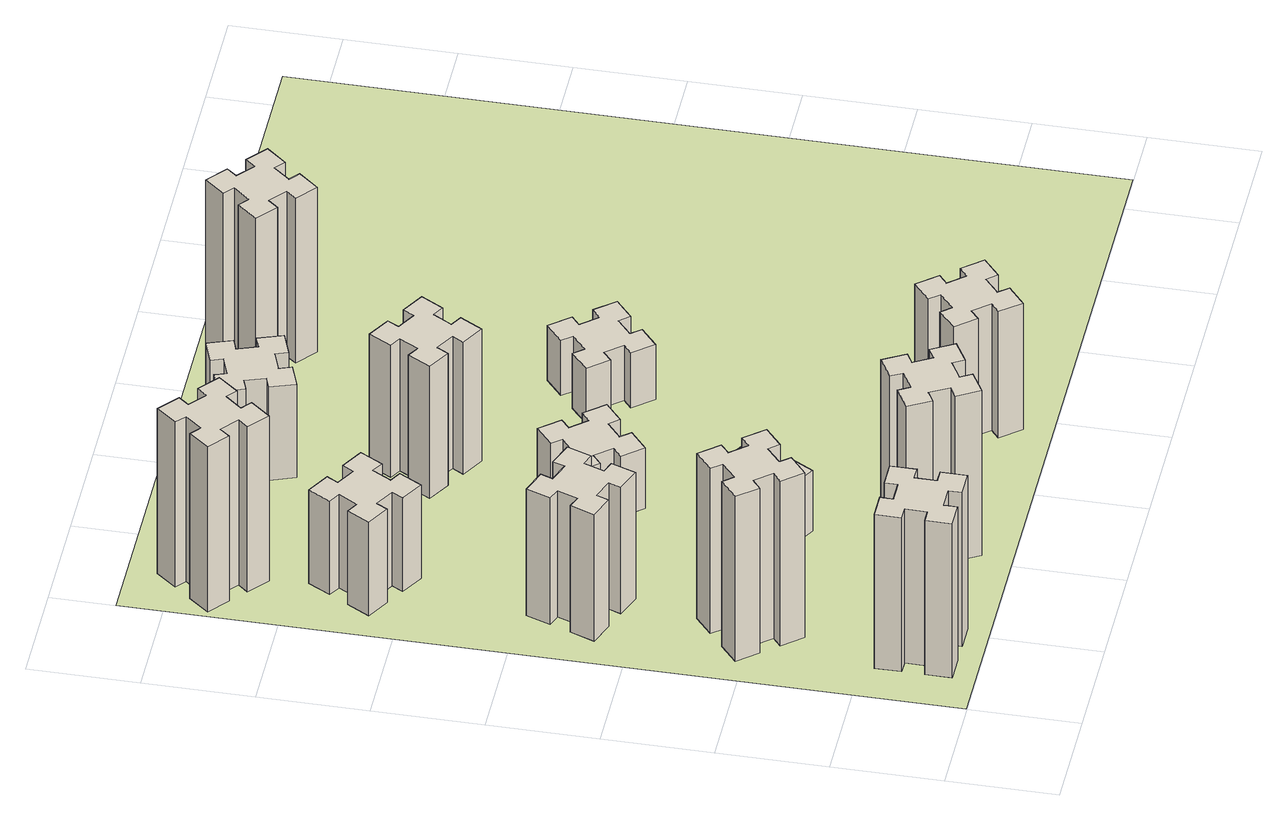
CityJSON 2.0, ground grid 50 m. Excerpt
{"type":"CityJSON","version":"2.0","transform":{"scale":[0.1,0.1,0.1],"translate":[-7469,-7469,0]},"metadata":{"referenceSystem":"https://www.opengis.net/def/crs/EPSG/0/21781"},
"CityObjects":{
"building1":{"type":"Building","attributes":{"class":"1000","function":"1000","usage":"1000","yearOfConstruction":2016,"roofType":"1000","measuredHeight":84,"storeysAboveGround":30,"storeysBelowGround":0},"geometry":[{"type":"Solid","lod":"1","boundaries":[[[[0,1,2,3,4,5,6,7,8,9,10,11,12,13,14,15,16,17,18,19]],[[17,16,20,21]],[[16,15,22,20]],[[15,14,23,22]],[[14,13,24,23]],[[13,12,25,24]],[[12,11,26,25]],[[11,10,27,26]],[[10,9,28,27]],[[9,8,29,28]],[[8,7,30,29]],[[7,6,31,30]],[[6,5,32,31]],[[5,4,33,32]],[[4,3,34,33]],[[3,2,35,34]],[[2,1,36,35]],[[1,0,37,36]],[[0,19,38,37]],[[19,18,39,38]],[[18,17,21,39]],[[24,25,26,27,28,29,30,31,32,33,34,35,36,37,38,39,21,20,22,23]]]]}]},
"building2":{"type":"Building","attributes":{"class":"1000","function":"1000","usage":"1000","yearOfConstruction":2016,"roofType":"1000","measuredHeight":90,"storeysAboveGround":30,"storeysBelowGround":0},"geometry":[{"type":"Solid","lod":"1","boundaries":[[[[40,41,42,43,44,45,46,47,48,49,50,51,52,53,54,55,56,57,58,59]],[[57,56,60,61]],[[56,55,62,60]],[[55,54,63,62]],[[54,53,64,63]],[[53,52,65,64]],[[52,51,66,65]],[[51,50,67,66]],[[50,49,68,67]],[[49,48,69,68]],[[48,47,70,69]],[[47,46,71,70]],[[46,45,72,71]],[[45,44,73,72]],[[44,43,74,73]],[[43,42,75,74]],[[42,41,76,75]],[[41,40,77,76]],[[40,59,78,77]],[[59,58,79,78]],[[58,57,61,79]],[[64,65,66,67,68,69,70,71,72,73,74,75,76,77,78,79,61,60,62,63]]]]}]},
"building3":{"type":"Building","attributes":{"class":"1000","function":"1000","usage":"1000","yearOfConstruction":2016,"roofType":"1000","measuredHeight":69,"storeysAboveGround":30,"storeysBelowGround":0},"geometry":[{"type":"Solid","lod":"1","boundaries":[[[[80,81,82,83,84,85,86,87,88,89,90,91,92,93,94,95,96,97,98,99]],[[97,96,100,101]],[[96,95,102,100]],[[95,94,103,102]],[[94,93,104,103]],[[93,92,105,104]],[[92,91,106,105]],[[91,90,107,106]],[[90,89,108,107]],[[89,88,109,108]],[[88,87,110,109]],[[87,86,111,110]],[[86,85,112,111]],[[85,84,113,112]],[[84,83,114,113]],[[83,82,115,114]],[[82,81,116,115]],[[81,80,117,116]],[[80,99,118,117]],[[99,98,119,118]],[[98,97,101,119]],[[104,105,106,107,108,109,110,111,112,113,114,115,116,117,118,119,101,100,102,103]]]]}]},
"building4":{"type":"Building","attributes":{"class":"1000","function":"1000","usage":"1000","yearOfConstruction":2016,"roofType":"1000","measuredHeight":51,"storeysAboveGround":30,"storeysBelowGround":0},"geometry":[{"type":"Solid","lod":"1","boundaries":[[[[120,121,122,123,124,125,126,127,128,129,130,131,132,133,134,135,136,137,138,139]],[[137,136,140,141]],[[136,135,142,140]],[[135,134,143,142]],[[134,133,144,143]],[[133,132,145,144]],[[132,131,146,145]],[[131,130,147,146]],[[130,129,148,147]],[[129,128,149,148]],[[128,127,150,149]],[[127,126,151,150]],[[126,125,152,151]],[[125,124,153,152]],[[124,123,154,153]],[[123,122,155,154]],[[122,121,156,155]],[[121,120,157,156]],[[120,139,158,157]],[[139,138,159,158]],[[138,137,141,159]],[[144,145,146,147,148,149,150,151,152,153,154,155,156,157,158,159,141,140,142,143]]]]}]},
"building5":{"type":"Building","attributes":{"class":"1000","function":"1000","usage":"1000","yearOfConstruction":2016,"roofType":"1000","measuredHeight":90,"storeysAboveGround":30,"storeysBelowGround":0},"geometry":[{"type":"Solid","lod":"1","boundaries":[[[[160,161,162,163,164,165,166,167,168,169,170,171,172,173,174,175,176,177,178,179]],[[177,176,180,181]],[[176,175,182,180]],[[175,174,183,182]],[[174,173,184,183]],[[173,172,185,184]],[[172,171,186,185]],[[171,170,187,186]],[[170,169,188,187]],[[169,168,189,188]],[[168,167,190,189]],[[167,166,191,190]],[[166,165,192,191]],[[165,164,193,192]],[[164,163,194,193]],[[163,162,195,194]],[[162,161,196,195]],[[161,160,197,196]],[[160,179,198,197]],[[179,178,199,198]],[[178,177,181,199]],[[184,185,186,187,188,189,190,191,192,193,194,195,196,197,198,199,181,180,182,183]]]]}]},
"building6":{"type":"Building","attributes":{"class":"1000","function":"1000","usage":"1000","yearOfConstruction":2016,"roofType":"1000","measuredHeight":90,"storeysAboveGround":30,"storeysBelowGround":0},"geometry":[{"type":"Solid","lod":"1","boundaries":[[[[200,201,202,203,204,205,206,207,208,209,210,211,212,213,214,215,216,217,218,219]],[[217,216,220,221]],[[216,215,222,220]],[[215,214,223,222]],[[214,213,224,223]],[[213,212,225,224]],[[212,211,226,225]],[[211,210,227,226]],[[210,209,228,227]],[[209,208,229,228]],[[208,207,230,229]],[[207,206,231,230]],[[206,205,232,231]],[[205,204,233,232]],[[204,203,234,233]],[[203,202,235,234]],[[202,201,236,235]],[[201,200,237,236]],[[200,219,238,237]],[[219,218,239,238]],[[218,217,221,239]],[[224,225,226,227,228,229,230,231,232,233,234,235,236,237,238,239,221,220,222,223]]]]}]},
"building7":{"type":"Building","attributes":{"class":"1000","function":"1000","usage":"1000","yearOfConstruction":2016,"roofType":"1000","measuredHeight":33,"storeysAboveGround":30,"storeysBelowGround":0},"geometry":[{"type":"Solid","lod":"1","boundaries":[[[[240,241,242,243,244,245,246,247,248,249,250,251,252,253,254,255,256,257,258,259]],[[257,256,260,261]],[[256,255,262,260]],[[255,254,263,262]],[[254,253,264,263]],[[253,252,265,264]],[[252,251,266,265]],[[251,250,267,266]],[[250,249,268,267]],[[249,248,269,268]],[[248,247,270,269]],[[247,246,271,270]],[[246,245,272,271]],[[245,244,273,272]],[[244,243,274,273]],[[243,242,275,274]],[[242,241,276,275]],[[241,240,277,276]],[[240,259,278,277]],[[259,258,279,278]],[[258,257,261,279]],[[264,265,266,267,268,269,270,271,272,273,274,275,276,277,278,279,261,260,262,263]]]]}]},
"building8":{"type":"Building","attributes":{"class":"1000","function":"1000","usage":"1000","yearOfConstruction":2016,"roofType":"1000","measuredHeight":33,"storeysAboveGround":30,"storeysBelowGround":0},"geometry":[{"type":"Solid","lod":"1","boundaries":[[[[280,281,282,283,284,285,286,287,288,289,290,291,292,293,294,295,296,297,298,299]],[[297,296,300,301]],[[296,295,302,300]],[[295,294,303,302]],[[294,293,304,303]],[[293,292,305,304]],[[292,291,306,305]],[[291,290,307,306]],[[290,289,308,307]],[[289,288,309,308]],[[288,287,310,309]],[[287,286,311,310]],[[286,285,312,311]],[[285,284,313,312]],[[284,283,314,313]],[[283,282,315,314]],[[282,281,316,315]],[[281,280,317,316]],[[280,299,318,317]],[[299,298,319,318]],[[298,297,301,319]],[[304,305,306,307,308,309,310,311,312,313,314,315,316,317,318,319,301,300,302,303]]]]}]},
"building9":{"type":"Building","attributes":{"class":"1000","function":"1000","usage":"1000","yearOfConstruction":2016,"roofType":"1000","measuredHeight":72,"storeysAboveGround":30,"storeysBelowGround":0},"geometry":[{"type":"Solid","lod":"1","boundaries":[[[[320,321,322,323,324,325,326,327,328,329,330,331,332,333,334,335,336,337,338,339]],[[337,336,340,341]],[[336,335,342,340]],[[335,334,343,342]],[[334,333,344,343]],[[333,332,345,344]],[[332,331,346,345]],[[331,330,347,346]],[[330,329,348,347]],[[329,328,349,348]],[[328,327,350,349]],[[327,326,351,350]],[[326,325,352,351]],[[325,324,353,352]],[[324,323,354,353]],[[323,322,355,354]],[[322,321,356,355]],[[321,320,357,356]],[[320,339,358,357]],[[339,338,359,358]],[[338,337,341,359]],[[344,345,346,347,348,349,350,351,352,353,354,355,356,357,358,359,341,340,342,343]]]]}]},
"building10":{"type":"Building","attributes":{"class":"1000","function":"1000","usage":"1000","yearOfConstruction":2016,"roofType":"1000","measuredHeight":69,"storeysAboveGround":30,"storeysBelowGround":0},"geometry":[{"type":"Solid","lod":"1","boundaries":[[[[360,361,362,363,364,365,366,367,368,369,370,371,372,373,374,375,376,377,378,379]],[[377,376,380,381]],[[376,375,382,380]],[[375,374,383,382]],[[374,373,384,383]],[[373,372,385,384]],[[372,371,386,385]],[[371,370,387,386]],[[370,369,388,387]],[[369,368,389,388]],[[368,367,390,389]],[[367,366,391,390]],[[366,365,392,391]],[[365,364,393,392]],[[364,363,394,393]],[[363,362,395,394]],[[362,361,396,395]],[[361,360,397,396]],[[360,379,398,397]],[[379,378,399,398]],[[378,377,381,399]],[[384,385,386,387,388,389,390,391,392,393,394,395,396,397,398,399,381,380,382,383]]]]}]},
"building11":{"type":"Building","attributes":{"class":"1000","function":"1000","usage":"1000","yearOfConstruction":2016,"roofType":"1000","measuredHeight":51,"storeysAboveGround":30,"storeysBelowGround":0},"geometry":[{"type":"Solid","lod":"1","boundaries":[[[[400,401,402,403,404,405,406,407,408,409,410,411,412,413,414,415,416,417,418,419]],[[417,416,420,421]],[[416,415,422,420]],[[415,414,423,422]],[[414,413,424,423]],[[413,412,425,424]],[[412,411,426,425]],[[411,410,427,426]],[[410,409,428,427]],[[409,408,429,428]],[[408,407,430,429]],[[407,406,431,430]],[[406,405,432,431]],[[405,404,433,432]],[[404,403,434,433]],[[403,402,435,434]],[[402,401,436,435]],[[401,400,437,436]],[[400,419,438,437]],[[419,418,439,438]],[[418,417,421,439]],[[424,425,426,427,428,429,430,431,432,433,434,435,436,437,438,439,421,420,422,423]]]]}]},
"building12":{"type":"Building","attributes":{"class":"1000","function":"1000","usage":"1000","yearOfConstruction":2016,"roofType":"1000","measuredHeight":30,"storeysAboveGround":30,"storeysBelowGround":0},"geometry":[{"type":"Solid","lod":"1","boundaries":[[[[440,441,442,443,444,445,446,447,448,449,450,451,452,453,454,455,456,457,458,459]],[[457,456,460,461]],[[456,455,462,460]],[[455,454,463,462]],[[454,453,464,463]],[[453,452,465,464]],[[452,451,466,465]],[[451,450,467,466]],[[450,449,468,467]],[[449,448,469,468]],[[448,447,470,469]],[[447,446,471,470]],[[446,445,472,471]],[[445,444,473,472]],[[444,443,474,473]],[[443,442,475,474]],[[442,441,476,475]],[[441,440,477,476]],[[440,459,478,477]],[[459,458,479,478]],[[458,457,461,479]],[[464,465,466,467,468,469,470,471,472,473,474,475,476,477,478,479,461,460,462,463]]]]}]},
"building13":{"type":"Building","attributes":{"class":"1000","function":"1000","usage":"1000","yearOfConstruction":2016,"roofType":"1000","measuredHeight":90,"storeysAboveGround":30,"storeysBelowGround":0},"geometry":[{"type":"Solid","lod":"1","boundaries":[[[[480,481,482,483,484,485,486,487,488,489,490,491,492,493,494,495,496,497,498,499]],[[497,496,500,501]],[[496,495,502,500]],[[495,494,503,502]],[[494,493,504,503]],[[493,492,505,504]],[[492,491,506,505]],[[491,490,507,506]],[[490,489,508,507]],[[489,488,509,508]],[[488,487,510,509]],[[487,486,511,510]],[[486,485,512,511]],[[485,484,513,512]],[[484,483,514,513]],[[483,482,515,514]],[[482,481,516,515]],[[481,480,517,516]],[[480,499,518,517]],[[499,498,519,518]],[[498,497,501,519]],[[504,505,506,507,508,509,510,511,512,513,514,515,516,517,518,519,501,500,502,503]]]]}]},
"landuse1":{"type":"LandUse","attributes":{"name":"plot1","function":"1010"},"geometry":[{"type":"MultiSurface","lod":"1","boundaries":[[[520,521,522,523]]]}]}
},
"vertices":[
[265,325,0],[265,225,0],[205,225,0],[205,105,0],[325,105,0],[325,165,0],[425,165,0],[425,105,0],[545,105,0],[545,225,0],[485,225,0],[485,325,0],[545,325,0],[545,445,0],[425,445,0],[425,385,0],[325,385,0],[325,445,0],[205,445,0],[205,325,0],[325,385,840],[325,445,840],[425,385,840],[425,445,840],[545,445,840],[545,325,840],[485,325,840],[485,225,840],[545,225,840],[545,105,840],[425,105,840],[425,165,840],[325,165,840],[325,105,840],[205,105,840],[205,225,840],[265,225,840],[265,325,840],[205,325,840],[205,445,840],
[492,1048,0],[427,1124,0],[473,1163,0],[396,1255,0],[304,1178,0],[343,1132,0],[266,1067,0],[228,1113,0],[136,1036,0],[213,944,0],[259,983,0],[323,906,0],[277,868,0],[354,776,0],[446,853,0],[408,899,0],[484,963,0],[523,917,0],[615,994,0],[538,1086,0],[484,963,900],[523,917,900],[408,899,900],[446,853,900],[354,776,900],[277,868,900],[323,906,900],[259,983,900],[213,944,900],[136,1036,900],[228,1113,900],[266,1067,900],[343,1132,900],[304,1178,900],[396,1255,900],[473,1163,900],[427,1124,900],[492,1048,900],[538,1086,900],[615,994,900],
[291,1669,0],[385,1635,0],[364,1579,0],[477,1537,0],[518,1650,0],[462,1671,0],[496,1765,0],[552,1744,0],[593,1857,0],[480,1898,0],[460,1842,0],[366,1876,0],[387,1932,0],[274,1973,0],[233,1860,0],[289,1840,0],[255,1746,0],[199,1767,0],[157,1654,0],[270,1613,0],[255,1746,690],[199,1767,690],[289,1840,690],[233,1860,690],[274,1973,690],[387,1932,690],[366,1876,690],[460,1842,690],[480,1898,690],[593,1857,690],[552,1744,690],[496,1765,690],[462,1671,690],[518,1650,690],[477,1537,690],[364,1579,690],[385,1635,690],[291,1669,690],[270,1613,690],[157,1654,690],
[446,2597,0],[496,2684,0],[548,2654,0],[608,2758,0],[504,2818,0],[474,2766,0],[387,2816,0],[417,2868,0],[313,2928,0],[253,2824,0],[305,2794,0],[255,2707,0],[203,2737,0],[143,2633,0],[247,2573,0],[277,2625,0],[364,2575,0],[334,2523,0],[438,2463,0],[498,2567,0],[364,2575,510],[334,2523,510],[277,2625,510],[247,2573,510],[143,2633,510],[203,2737,510],[255,2707,510],[305,2794,510],[253,2824,510],[313,2928,510],[417,2868,510],[387,2816,510],[474,2766,510],[504,2818,510],[608,2758,510],[548,2654,510],[496,2684,510],[446,2597,510],[498,2567,510],[438,2463,510],
[1127,255,0],[1214,305,0],[1244,253,0],[1348,313,0],[1288,417,0],[1236,387,0],[1186,474,0],[1238,504,0],[1178,608,0],[1074,548,0],[1104,496,0],[1017,446,0],[987,498,0],[883,438,0],[943,334,0],[995,364,0],[1045,277,0],[993,247,0],[1053,143,0],[1157,203,0],[1045,277,900],[993,247,900],[995,364,900],[943,334,900],[883,438,900],[987,498,900],[1017,446,900],[1104,496,900],[1074,548,900],[1178,608,900],[1238,504,900],[1186,474,900],[1236,387,900],[1288,417,900],[1348,313,900],[1244,253,900],[1214,305,900],[1127,255,900],[1157,203,900],[1053,143,900],
[384,3387,0],[308,3452,0],[346,3498,0],[254,3575,0],[177,3483,0],[223,3444,0],[159,3368,0],[113,3406,0],[36,3314,0],[128,3237,0],[166,3283,0],[243,3219,0],[204,3173,0],[296,3096,0],[373,3188,0],[327,3226,0],[392,3303,0],[438,3264,0],[515,3356,0],[423,3433,0],[392,3303,900],[438,3264,900],[327,3226,900],[373,3188,900],[296,3096,900],[204,3173,900],[243,3219,900],[166,3283,900],[128,3237,900],[36,3314,900],[113,3406,900],[159,3368,900],[223,3444,900],[177,3483,900],[254,3575,900],[346,3498,900],[308,3452,900],[384,3387,900],[423,3433,900],[515,3356,900],
[1086,1017,0],[1136,1104,0],[1188,1074,0],[1248,1178,0],[1144,1238,0],[1114,1186,0],[1027,1236,0],[1057,1288,0],[953,1348,0],[893,1244,0],[945,1214,0],[895,1127,0],[843,1157,0],[783,1053,0],[887,993,0],[917,1045,0],[1004,995,0],[974,943,0],[1078,883,0],[1138,987,0],[1004,995,330],[974,943,330],[917,1045,330],[887,993,330],[783,1053,330],[843,1157,330],[895,1127,330],[945,1214,330],[893,1244,330],[953,1348,330],[1057,1288,330],[1027,1236,330],[1114,1186,330],[1144,1238,330],[1248,1178,330],[1188,1074,330],[1136,1104,330],[1086,1017,330],[1138,987,330],[1078,883,330],
[1083,1972,0],[1006,1907,0],[968,1953,0],[876,1876,0],[953,1784,0],[999,1823,0],[1063,1746,0],[1017,1708,0],[1094,1616,0],[1186,1693,0],[1148,1739,0],[1224,1803,0],[1263,1757,0],[1355,1834,0],[1278,1926,0],[1232,1888,0],[1167,1964,0],[1213,2003,0],[1136,2095,0],[1044,2018,0],[1167,1964,330],[1213,2003,330],[1232,1888,330],[1278,1926,330],[1355,1834,330],[1263,1757,330],[1224,1803,330],[1148,1739,330],[1186,1693,330],[1094,1616,330],[1017,1708,330],[1063,1746,330],[999,1823,330],[953,1784,330],[876,1876,330],[968,1953,330],[1006,1907,330],[1083,1972,330],[1044,2018,330],[1136,2095,330],
[1314,2666,0],[1227,2716,0],[1257,2768,0],[1153,2828,0],[1093,2724,0],[1145,2694,0],[1095,2607,0],[1043,2637,0],[983,2533,0],[1087,2473,0],[1117,2525,0],[1204,2475,0],[1174,2423,0],[1278,2363,0],[1338,2467,0],[1286,2497,0],[1336,2584,0],[1388,2554,0],[1448,2658,0],[1344,2718,0],[1336,2584,720],[1388,2554,720],[1286,2497,720],[1338,2467,720],[1278,2363,720],[1174,2423,720],[1204,2475,720],[1117,2525,720],[1087,2473,720],[983,2533,720],[1043,2637,720],[1095,2607,720],[1145,2694,720],[1093,2724,720],[1153,2828,720],[1257,2768,720],[1227,2716,720],[1314,2666,720],[1344,2718,720],[1448,2658,720],
[1839,343,0],[1903,266,0],[1857,228,0],[1934,136,0],[2026,213,0],[1988,259,0],[2064,323,0],[2103,277,0],[2195,354,0],[2118,446,0],[2072,408,0],[2007,484,0],[2053,523,0],[1976,615,0],[1884,538,0],[1923,492,0],[1846,427,0],[1808,473,0],[1716,396,0],[1793,304,0],[1846,427,690],[1808,473,690],[1923,492,690],[1884,538,690],[1976,615,690],[2053,523,690],[2007,484,690],[2072,408,690],[2118,446,690],[2195,354,690],[2103,277,690],[2064,323,690],[1988,259,690],[2026,213,690],[1934,136,690],[1857,228,690],[1903,266,690],[1839,343,690],[1793,304,690],[1716,396,690],
[1125,3456,0],[1031,3422,0],[1010,3478,0],[897,3437,0],[939,3324,0],[995,3345,0],[1029,3251,0],[973,3230,0],[1014,3117,0],[1127,3159,0],[1106,3215,0],[1200,3249,0],[1220,3193,0],[1333,3234,0],[1292,3347,0],[1236,3326,0],[1202,3420,0],[1258,3440,0],[1217,3553,0],[1104,3512,0],[1202,3420,510],[1258,3440,510],[1236,3326,510],[1292,3347,510],[1333,3234,510],[1220,3193,510],[1200,3249,510],[1106,3215,510],[1127,3159,510],[1014,3117,510],[973,3230,510],[1029,3251,510],[995,3345,510],[939,3324,510],[897,3437,510],[1010,3478,510],[1031,3422,510],[1125,3456,510],[1104,3512,510],[1217,3553,510],
[1972,1988,0],[1907,2064,0],[1953,2103,0],[1876,2195,0],[1784,2118,0],[1823,2072,0],[1746,2007,0],[1708,2053,0],[1616,1976,0],[1693,1884,0],[1739,1923,0],[1803,1846,0],[1757,1808,0],[1834,1716,0],[1926,1793,0],[1888,1839,0],[1964,1903,0],[2003,1857,0],[2095,1934,0],[2018,2026,0],[1964,1903,300],[2003,1857,300],[1888,1839,300],[1926,1793,300],[1834,1716,300],[1757,1808,300],[1803,1846,300],[1739,1923,300],[1693,1884,300],[1616,1976,300],[1708,2053,300],[1746,2007,300],[1823,2072,300],[1784,2118,300],[1876,2195,300],[1953,2103,300],[1907,2064,300],[1972,1988,300],[2018,2026,300],[2095,1934,300],
[1746,3383,0],[1823,3319,0],[1784,3273,0],[1876,3196,0],[1953,3288,0],[1907,3326,0],[1972,3403,0],[2018,3364,0],[2095,3456,0],[2003,3533,0],[1964,3487,0],[1888,3552,0],[1926,3598,0],[1834,3675,0],[1757,3583,0],[1803,3544,0],[1739,3468,0],[1693,3506,0],[1616,3414,0],[1708,3337,0],[1739,3468,900],[1693,3506,900],[1803,3544,900],[1757,3583,900],[1834,3675,900],[1926,3598,900],[1888,3552,900],[1964,3487,900],[2003,3533,900],[2095,3456,900],[2018,3364,900],[1972,3403,900],[1907,3326,900],[1953,3288,900],[1876,3196,900],[1784,3273,900],[1823,3319,900],[1746,3383,900],[1708,3337,900],[1616,3414,900],
[5,3705,0],[3705,3705,0],[3705,5,0],[5,5,0]
]}
